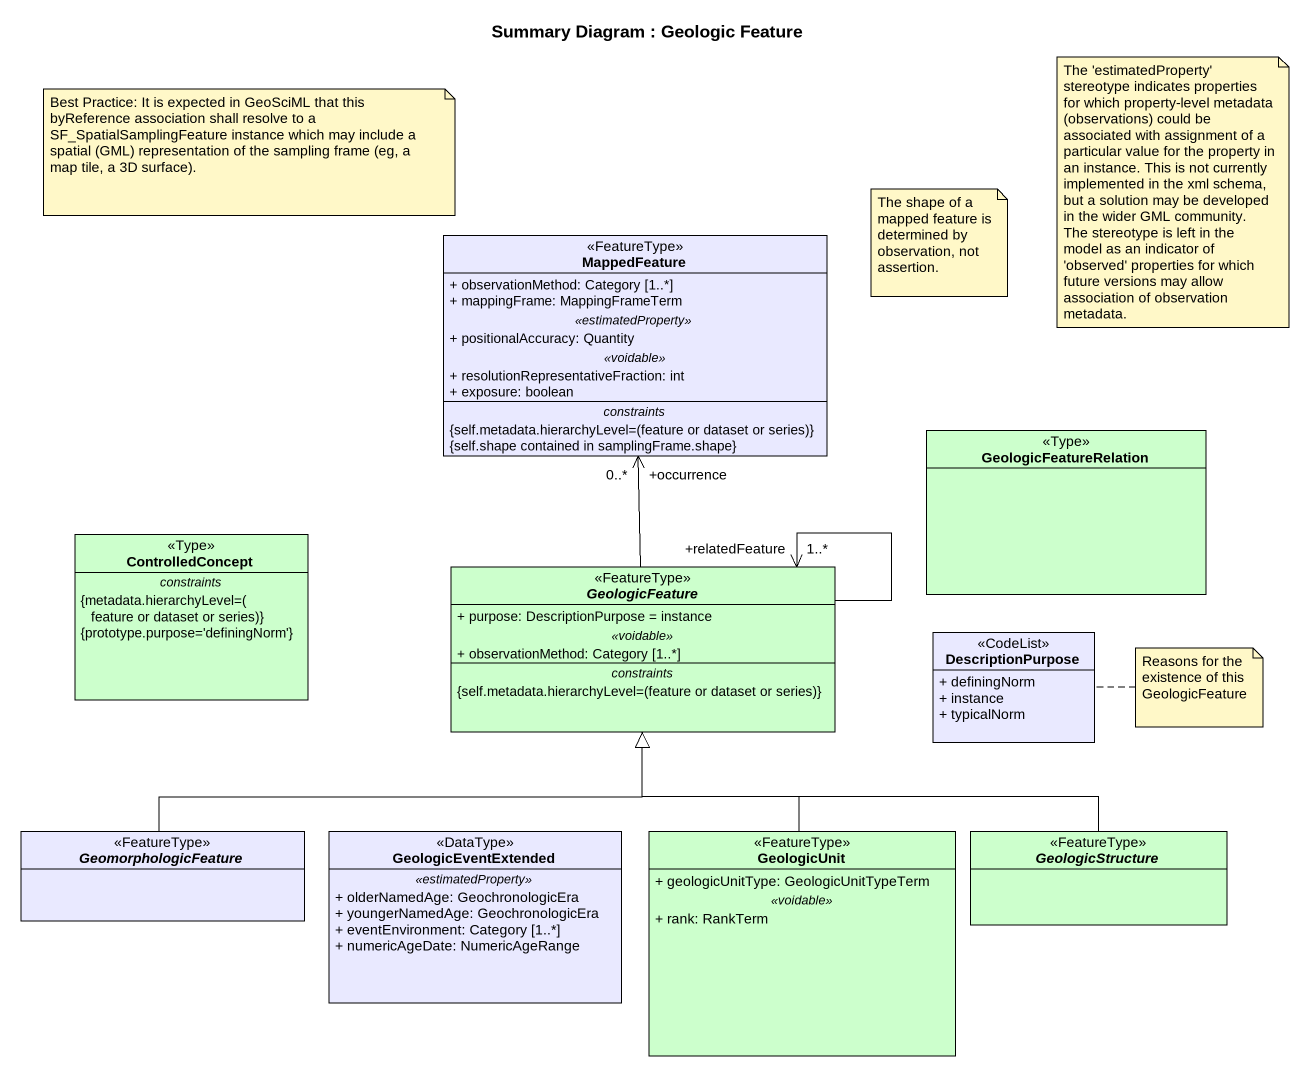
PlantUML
@startuml
title Summary Diagram : Geologic Feature
hide circle
hide empty members
skinparam classAttributeIconSize 0
class MappedFeature <<FeatureType>> #E9E9FF {
  + observationMethod: Category [1..*]
  + mappingFrame: MappingFrameTerm
  .. <<estimatedProperty>> ..
  + positionalAccuracy: Quantity
  .. <<voidable>> ..
  + resolutionRepresentativeFraction: int
  + exposure: boolean
  -- constraints --
  {field} {self.metadata.hierarchyLevel=(feature or dataset or series)}
  {self.shape contained in samplingFrame.shape}
}
class GeologicFeatureRelation <<Type>> #CCFFCC
class ControlledConcept <<Type>> #CCFFCC {
  -- constraints --
  {field} {metadata.hierarchyLevel=(feature or dataset or series)}
  {prototype.purpose='definingNorm'}
}
abstract class GeologicFeature <<FeatureType>> #CCFFCC {
  + purpose: DescriptionPurpose = instance
  .. <<voidable>> ..
  + observationMethod: Category [1..*]
  -- constraints --
  {field} {self.metadata.hierarchyLevel=(feature or dataset or series)}
}
class DescriptionPurpose <<CodeList>> #E9E9FF {
  + definingNorm
  + instance
  + typicalNorm
}
abstract class GeomorphologicFeature <<FeatureType>> #E9E9FF
class GeologicEventExtended <<DataType>> #E9E9FF {
  .. <<estimatedProperty>> ..
  + olderNamedAge: GeochronologicEra
  + youngerNamedAge: GeochronologicEra
  + eventEnvironment: Category [1..*]
  + numericAgeDate: NumericAgeRange
}
class GeologicUnit <<FeatureType>> #CCFFCC {
  + geologicUnitType: GeologicUnitTypeTerm
  .. <<voidable>> ..
  + rank: RankTerm
}
abstract class GeologicStructure <<FeatureType>> #CCFFCC
GeologicFeature -up-> "+occurrence\n0..*" MappedFeature
GeologicFeature --> "+relatedFeature\n1..*" GeologicFeature
GeomorphologicFeature -right-|> GeologicFeature
GeologicUnit -up-|> GeologicFeature
GeologicStructure -left-|> GeologicFeature
note as N1
  Best Practice: It is expected in GeoSciML that this byReference association shall resolve to a SF_SpatialSamplingFeature instance which may include a spatial (GML) representation of the sampling frame (eg, a map tile, a 3D surface).
end note
note as N2
  The 'estimatedProperty' stereotype indicates properties for which property-level metadata (observations) could be associated with assignment of a particular value for the property in an instance. This is not currently implemented in the xml schema, but a solution may be developed in the wider GML community. The stereotype is left in the model as an indicator of 'observed' properties for which future versions may allow association of observation metadata.
end note
note as N3
  The shape of a mapped feature is determined by observation, not assertion.
end note
note right of DescriptionPurpose : Reasons for the existence of this GeologicFeature
@enduml
